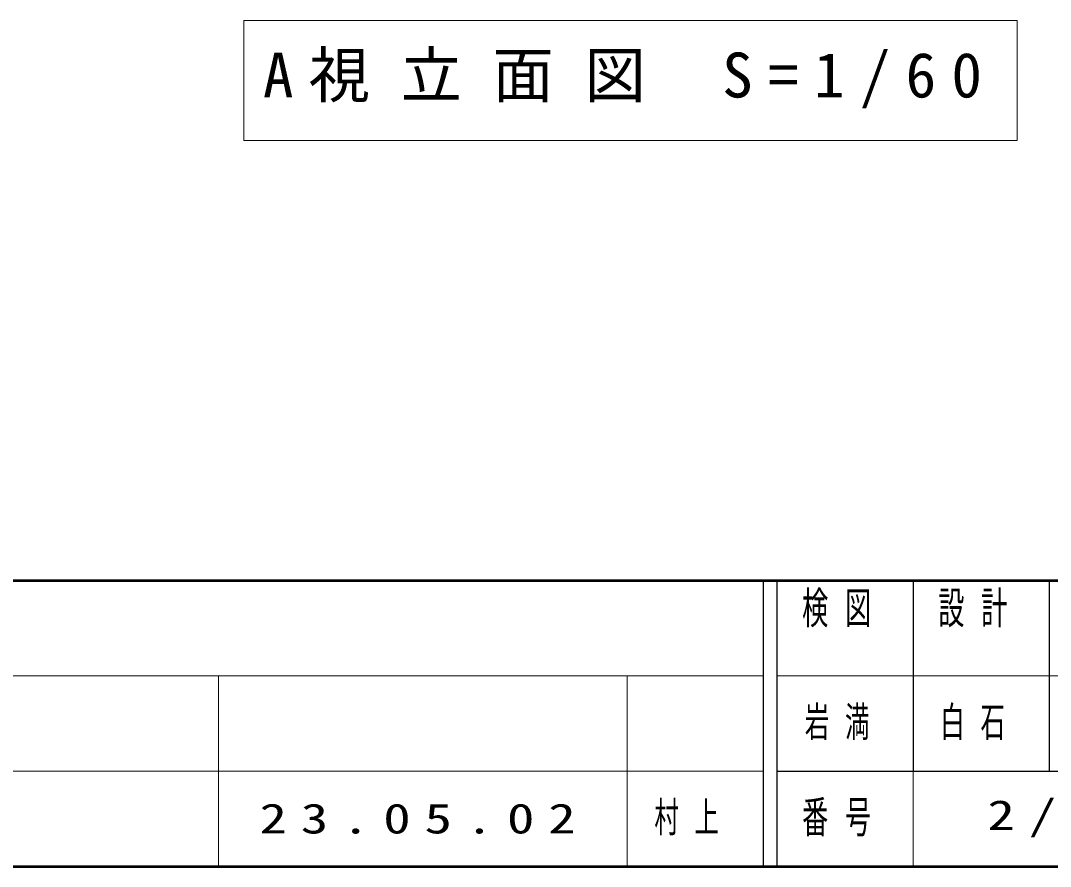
# Model space of a CAD drawing. Units: millimetres on the paper. Extents: x -385 to 0, y -594 to 267.
# Drawn here: x -298 to -222.4, y -297 to -234.9 of the extents above; entities that cross this region are included whole.
import ezdxf

# ---------------------------------------------------------------- set-up
doc = ezdxf.new("R2010")
doc.units = ezdxf.units.MM
for name, color, linetype, lineweight in [('1_60', 7, 'Continuous', 25), ('NAKAMURA図枠', 7, 'Continuous', 13), ('図面情報', 7, 'Continuous', 13)]:
    doc.layers.add(name, color=color, linetype=linetype, lineweight=lineweight)
doc.styles.add('ＭＳ ゴシック', font='')
doc.styles.get('ＭＳ ゴシック').set_extended_font_data('MS Gothic')

msp = doc.modelspace()

# ---------------------------------------------------------------- linework, layer by layer
at = {"layer": '1_60', "lineweight": 13}
for p, q in [((-281.647, -234.878), (-281.647, -243.678)), ((-224.847, -234.878), (-281.647, -234.878)), ((-224.847, -243.678), (-224.847, -234.878)), ((-281.647, -243.678), (-224.847, -243.678))]:
    msp.add_line(p, q, dxfattribs=at)
at = {"layer": 'NAKAMURA図枠', "lineweight": 50}
for p, q in [((-385, -276), (0, -276)), ((-385, -297), (0, -297))]:
    msp.add_line(p, q, dxfattribs=at)
at = {"layer": 'NAKAMURA図枠', "color": 211, "lineweight": 25}
for p, q in [((-243.5, -276), (-243.5, -297)), ((-242.5, -276), (-242.5, -297)), ((-232.5, -276), (-232.5, -290)), ((-222.5, -276), (-222.5, -290)), ((-242.5, -290), (0, -290))]:
    msp.add_line(p, q, dxfattribs=at)
at = {"layer": 'NAKAMURA図枠'}
for p, q in [((-385, -283), (-243.5, -283)), ((-283.5, -283), (-283.5, -297)), ((-253.5, -283), (-253.5, -297)), ((-242.5, -283), (-187.5, -283)), ((-385, -290), (-243.5, -290)), ((-232.5, -290), (-232.5, -297))]:
    msp.add_line(p, q, dxfattribs=at)

# ---------------------------------------------------------------- texts
at = {"layer": '1_60', "insert": (-280.247, -239.278), "char_height": 3.299, "attachment_point": 4, "style": 'ＭＳ ゴシック'}
msp.add_mtext('\\T1.5;A視立面図\\~S=1/60', dxfattribs=at)
at = {"layer": 'NAKAMURA図枠', "color": 4, "char_height": 2.346, "style": 'ＭＳ ゴシック'}
for s, insert, attachment_point in [('\\T1.64;\\W0.6;検図', (-237.5, -276.833), 2), ('\\T1.64;\\W0.6;設計', (-227.5, -276.833), 2), ('\\T1.64;\\W0.6;番号', (-237.5, -293.5), 5)]:
    msp.add_mtext(s, dxfattribs=dict(at, insert=insert, attachment_point=attachment_point))
at = {"layer": '図面情報', "char_height": 2.199, "style": 'ＭＳ ゴシック'}
for s, insert, attachment_point in [('\\T1.64;\\W0.6;岩満', (-237.5, -286.5), 5), ('\\T1.64;\\W0.6;白石', (-230.5, -286.5), 4), ('\\T1.5;\\W1.35;23.05.02', (-280.5, -293.5), 4), ('\\T1.64;\\W0.6;村上', (-251.5, -293.5), 4), ('\\T1.5;\\W1.35;2/3', (-222.5, -293.5), 5)]:
    msp.add_mtext(s, dxfattribs=dict(at, insert=insert, attachment_point=attachment_point))

doc.saveas('drawing.dxf')
